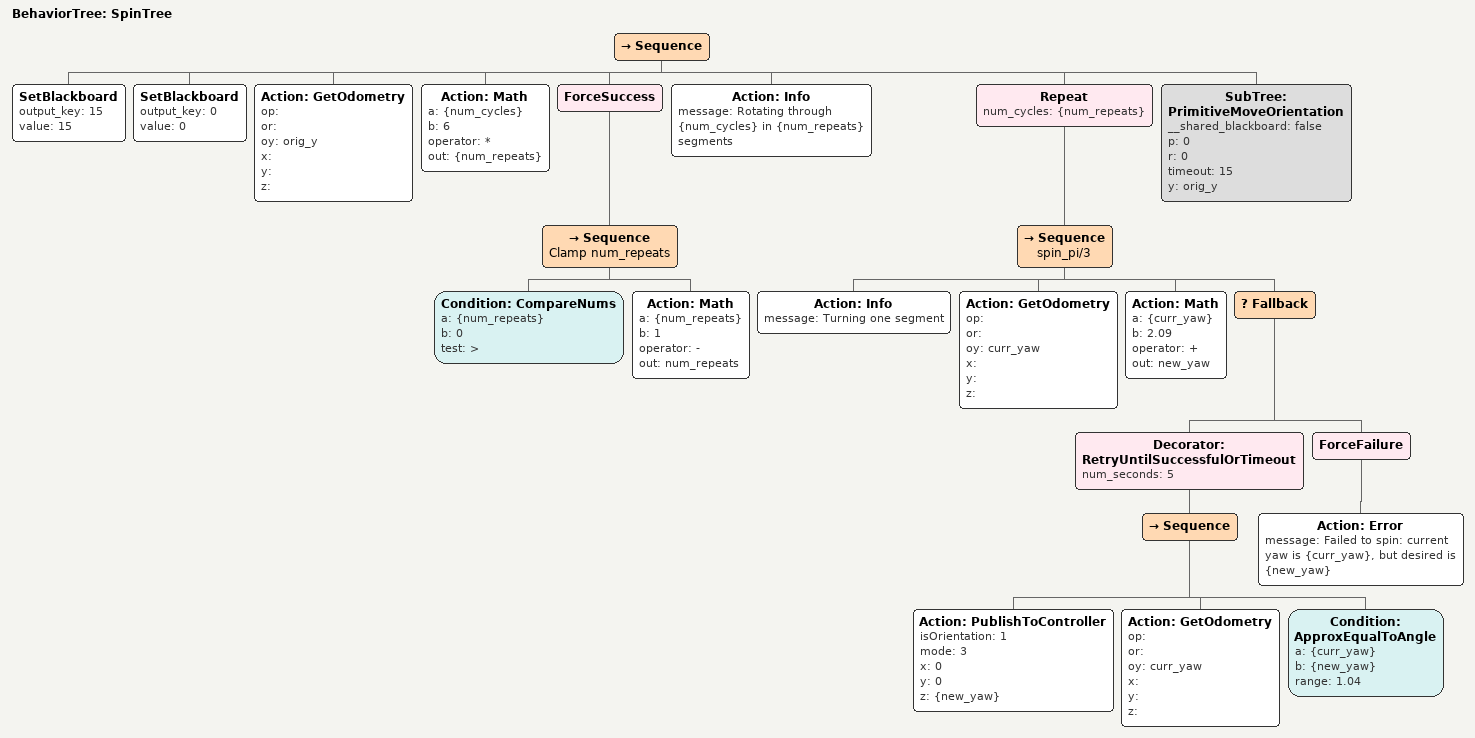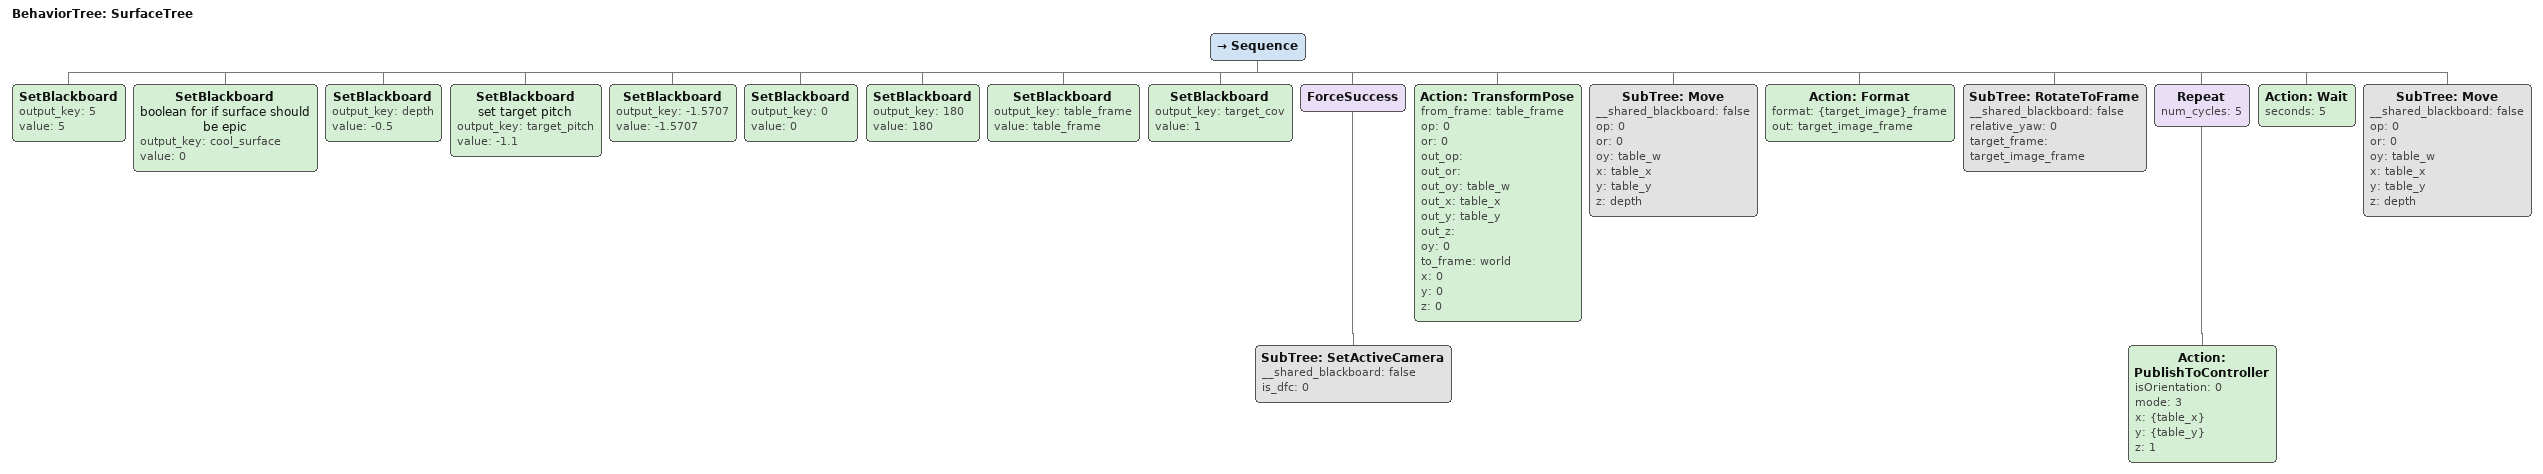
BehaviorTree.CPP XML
<BehaviorTree ID="SpinTree">
    <Sequence>
        <SetBlackboard output_key="15" value="15"/>
        <SetBlackboard output_key="0" value="0"/>
        <Action ID="GetOdometry" op="" or="" oy="orig_y" x="" y="" z=""/>
        <Action ID="Math" a="{num_cycles}" b="6" operator="*" out="{num_repeats}"/>
        <ForceSuccess>
            <Sequence name="Clamp num_repeats">
                <Condition ID="CompareNums" a="{num_repeats}" b="0" test=">"/>
                <Action ID="Math" a="{num_repeats}" b="1" operator="-" out="num_repeats"/>
            </Sequence>
        </ForceSuccess>
        <Action ID="Info" message="Rotating through {num_cycles} in {num_repeats} segments"/>
        <Repeat num_cycles="{num_repeats}">
            <Sequence name="spin_pi/3">
                <Action ID="Info" message="Turning one segment"/>
                <Action ID="GetOdometry" op="" or="" oy="curr_yaw" x="" y="" z=""/>
                <Action ID="Math" a="{curr_yaw}" b="2.09" operator="+" out="new_yaw"/>
                <Fallback>
                    <Decorator ID="RetryUntilSuccessfulOrTimeout" num_seconds="5">
                        <Sequence>
                            <Action ID="PublishToController" isOrientation="1" mode="3" x="0" y="0" z="{new_yaw}"/>
                            <Action ID="GetOdometry" op="" or="" oy="curr_yaw" x="" y="" z=""/>
                            <Condition ID="ApproxEqualToAngle" a="{curr_yaw}" b="{new_yaw}" range="1.04"/>
                        </Sequence>
                    </Decorator>
                    <ForceFailure>
                        <Action ID="Error" message="Failed to spin: current yaw is {curr_yaw}, but desired is {new_yaw}"/>
                    </ForceFailure>
                </Fallback>
            </Sequence>
        </Repeat>
        <SubTree ID="PrimitiveMoveOrientation" __shared_blackboard="false" p="0" r="0" timeout="15" y="orig_y"/>
    </Sequence>
</BehaviorTree>

<BehaviorTree ID="SurfaceTree">
    <Sequence>
        <SetBlackboard output_key="5" value="5"/>
        <SetBlackboard name="boolean for if surface should be epic" output_key="cool_surface" value="0"/>
        <SetBlackboard output_key="depth" value="-0.5"/>
        <SetBlackboard name="set target pitch" output_key="target_pitch" value="-1.1"/>
        <SetBlackboard output_key="-1.5707" value="-1.5707"/>
        <SetBlackboard output_key="0" value="0"/>
        <SetBlackboard output_key="180" value="180"/>
        <SetBlackboard output_key="table_frame" value="table_frame"/>
        <SetBlackboard output_key="target_cov" value="1"/>
        <ForceSuccess>
            <SubTree ID="SetActiveCamera" __shared_blackboard="false" is_dfc="0"/>
        </ForceSuccess>
        <Action ID="TransformPose" from_frame="table_frame" op="0" or="0" out_op="" out_or="" out_oy="table_w" out_x="table_x" out_y="table_y" out_z="" oy="0" to_frame="world" x="0" y="0" z="0"/>
        <SubTree ID="Move" __shared_blackboard="false" op="0" or="0" oy="table_w" x="table_x" y="table_y" z="depth"/>
        <Action ID="Format" format="{target_image}_frame" out="target_image_frame"/>
        <SubTree ID="RotateToFrame" __shared_blackboard="false" relative_yaw="0" target_frame="target_image_frame"/>
        <Repeat num_cycles="5">
            <Action ID="PublishToController" isOrientation="0" mode="3" x="{table_x}" y="{table_y}" z="1"/>
        </Repeat>
        <Action ID="Wait" seconds="5"/>
        <SubTree ID="Move" __shared_blackboard="false" op="0" or="0" oy="table_w" x="table_x" y="table_y" z="depth"/>
    </Sequence>
</BehaviorTree>
